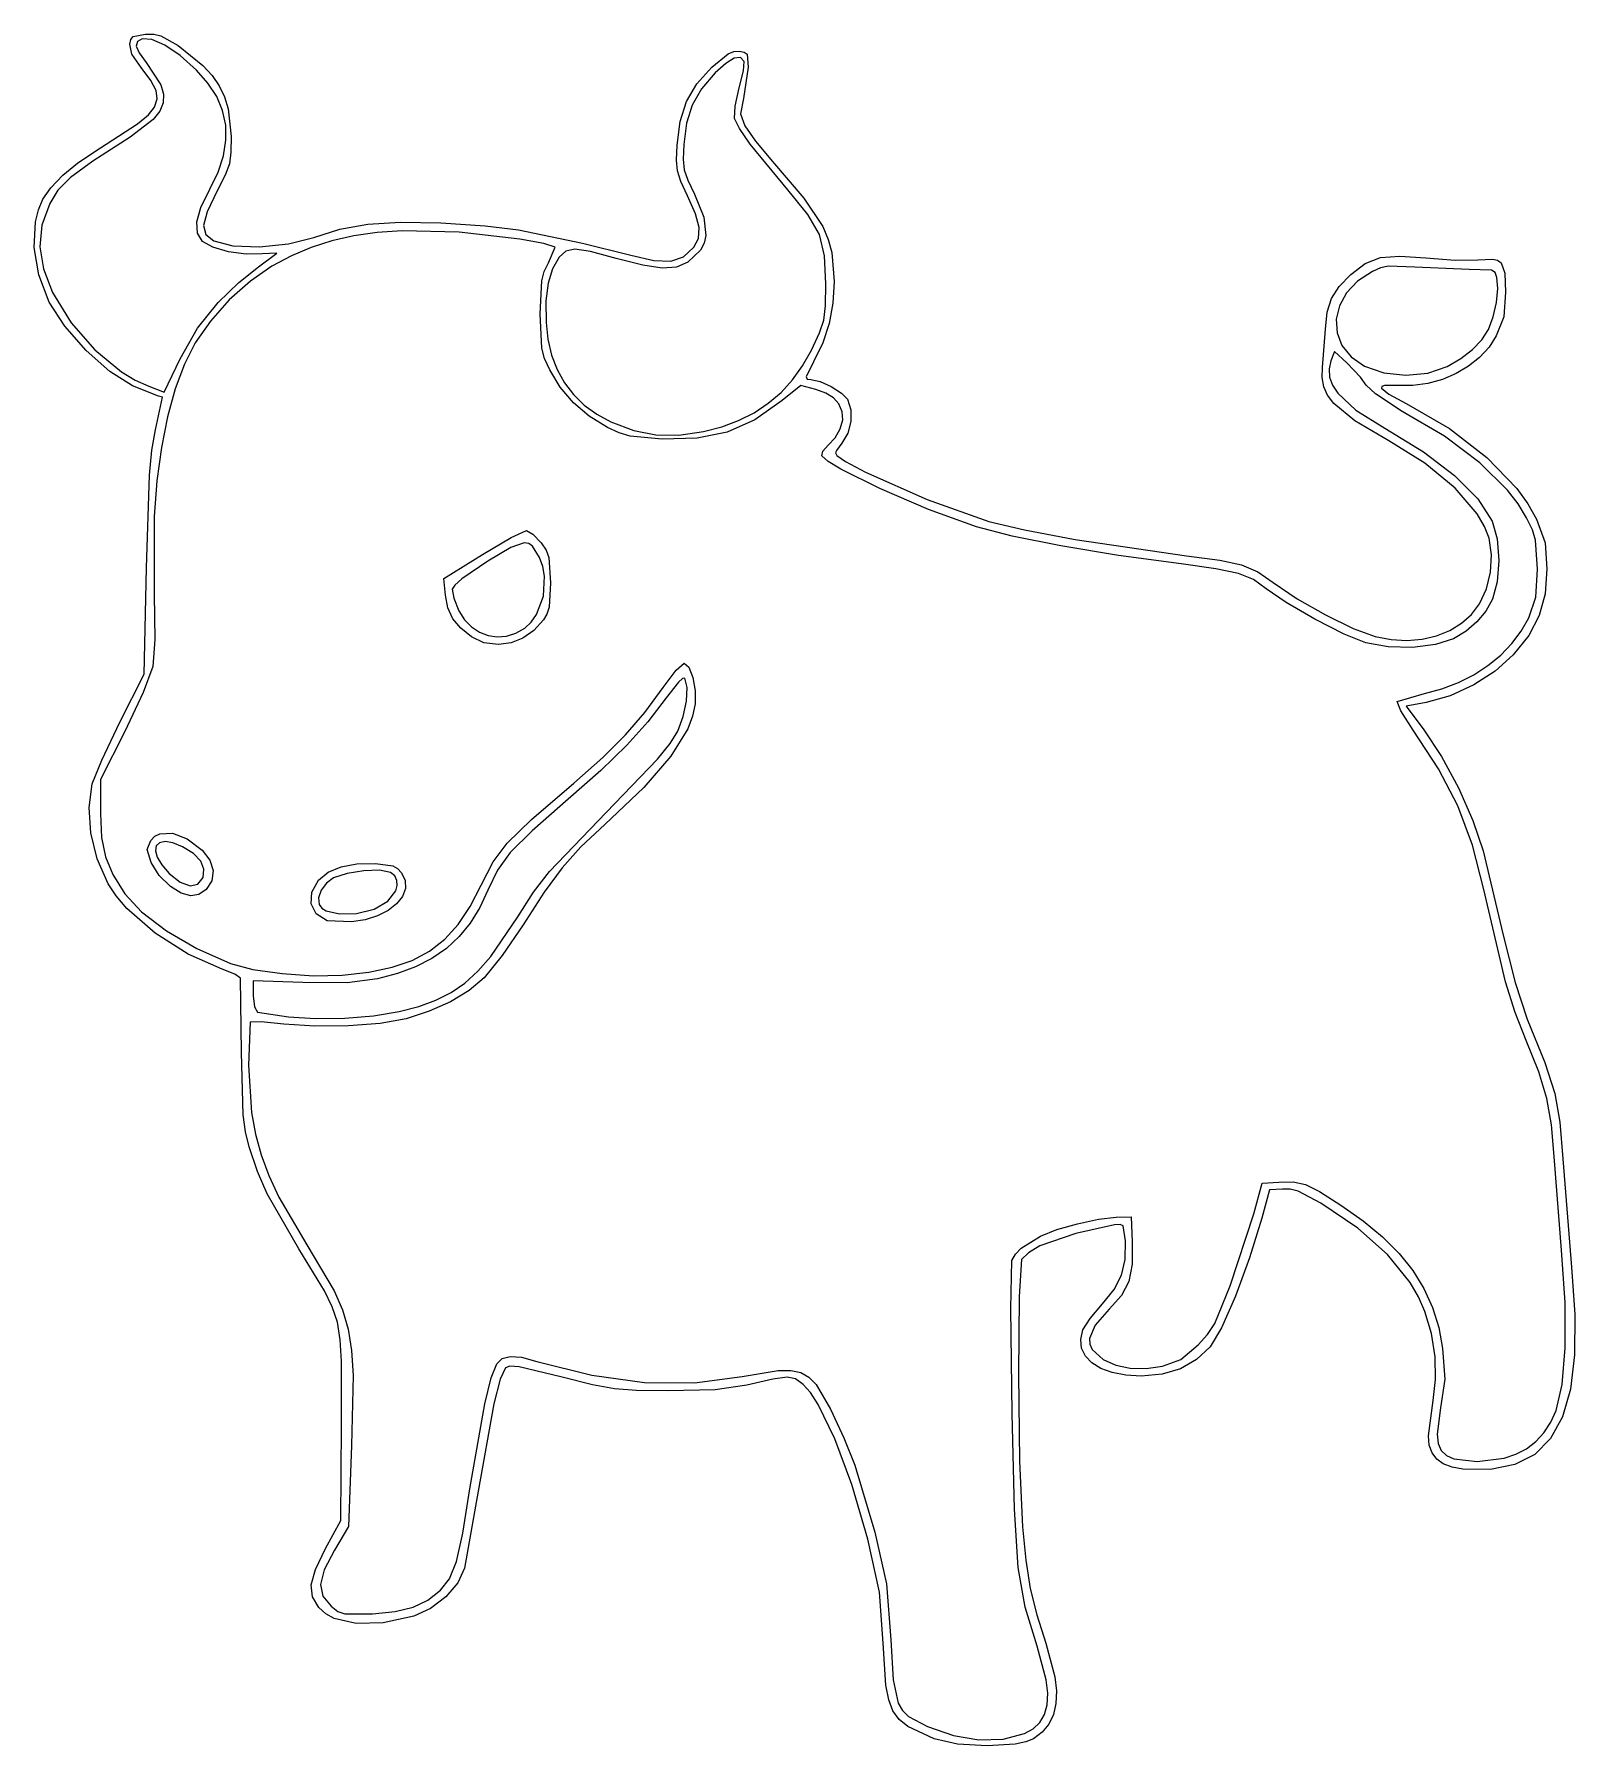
# Model space of a CAD drawing. Extents: x 8 to 137, y 0 to 144.
import ezdxf

# ---------------------------------------------------------------- set-up
doc = ezdxf.new("R2010")
doc.units = 0

msp = doc.modelspace()

# ---------------------------------------------------------------- linework, layer by layer
at = {"layer": 'Image'}
for p, q in [((15.662807, 143.733524), (15.857709, 143.966909)), ((15.857709, 143.966909), (16.90439, 144.163874)), ((16.90439, 144.163874), (17.596765, 144.170422)), ((17.596765, 144.170422), (18.194031, 144.046085)), ((18.194031, 144.046085), (19.65132, 143.215548)), ((15.5783, 143.343), (15.662807, 143.733524)), ((15.760438, 142.49), (15.5783, 143.343)), ((16.5269, 141.373), (15.760438, 142.49)), ((16.219784, 143.550125), (16.13155, 143.17075)), ((16.13155, 143.17075), (16.378641, 142.599)), ((16.635, 143.787), (16.219784, 143.550125)), ((16.378641, 142.599), (16.9694, 141.785)), ((17.432233, 143.740875), (16.635, 143.787)), ((18.522163, 143.2485), (17.432233, 143.740875)), ((19.804111, 142.368375), (18.522163, 143.2485)), ((19.65132, 143.215548), (21.734344, 141.549353)), ((64.519307, 141.398825), (65.890358, 142.52658)), ((65.890358, 142.52658), (66.371832, 142.730043)), ((66.371832, 142.730043), (66.818737, 142.752985)), ((66.818737, 142.752985), (67.242214, 142.671619)), ((67.242214, 142.671619), (67.472253, 142.484784)), ((67.472253, 142.484784), (67.575038, 141.393945)), ((17.365478, 140.280625), (16.5269, 141.373)), ((16.9694, 141.785), (18.186323, 139.915188)), ((21.1774, 141.159), (19.804111, 142.368375)), ((22.15153, 140.068945), (21.1774, 141.159)), ((21.734344, 141.549353), (22.500193, 140.712014)), ((63.263752, 140.005076), (64.519307, 141.398825)), ((65.685257, 141.721318), (64.803083, 140.929073)), ((66.402657, 142.15173), (65.685257, 141.721318)), ((66.9301, 142.210416), (66.402657, 142.15173)), ((66.813434, 139.65056), (67.171653, 141.084864)), ((67.242403, 141.88748), (66.9301, 142.210416)), ((67.575038, 141.393945), (67.161854, 138.776385)), ((67.171653, 141.084864), (67.242403, 141.88748)), ((17.804775, 139.4395), (17.365478, 140.280625)), ((18.186323, 139.915188), (18.420722, 139.124867)), ((22.88753, 138.936375), (22.15153, 140.068945)), ((22.500193, 140.712014), (23.099926, 139.84153)), ((23.099926, 139.84153), (23.546787, 138.915163)), ((62.38746, 138.516966), (63.263752, 140.005076)), ((64.803083, 140.929073), (63.64633, 139.581231)), ((66.465832, 138.115621), (66.813434, 139.65056)), ((17.6485, 138.025), (17.885534, 138.728125)), ((17.885534, 138.728125), (17.804775, 139.4395)), ((18.397862, 138.3945), (18.111833, 137.696758)), ((18.420722, 139.124867), (18.397862, 138.3945)), ((23.385636, 137.75918), (22.88753, 138.936375)), ((23.546787, 138.915163), (23.85402, 137.910175)), ((61.843402, 136.829344), (62.38746, 138.516966)), ((62.853609, 138.209208), (62.37172, 136.692427)), ((63.64633, 139.581231), (62.853609, 138.209208)), ((67.161854, 138.776385), (66.911485, 137.48785)), ((17.55672, 137.004312), (15.6156, 135.526)), ((16.239825, 136.62475), (17.166266, 137.398844)), ((17.166266, 137.398844), (17.6485, 138.025)), ((18.111833, 137.696758), (17.55672, 137.004312)), ((23.646088, 136.53525), (23.385636, 137.75918)), ((23.85402, 137.910175), (24.10258, 135.573378)), ((61.584547, 134.837055), (61.843402, 136.829344)), ((66.42375, 137.07615), (66.465832, 138.115621)), ((66.828449, 136.23562), (66.42375, 137.07615)), ((66.911485, 137.48785), (67.290598, 136.454375)), ((15.6156, 135.526), (12.47075, 133.486031)), ((12.5561, 134.266), (16.239825, 136.62475)), ((23.669122, 135.262477), (23.646088, 136.53525)), ((24.10258, 135.573378), (24.090377, 134.245399)), ((62.37172, 136.692427), (62.147463, 134.910313)), ((67.725456, 134.934148), (66.828449, 136.23562)), ((67.290598, 136.454375), (68.190013, 135.179049)), ((11.176995, 133.336766), (12.5561, 134.266)), ((23.00389, 132.561961), (23.454977, 133.93875)), ((23.454977, 133.93875), (23.669122, 135.262477)), ((24.090377, 134.245399), (23.952861, 133.280718)), ((61.5347, 133.576134), (61.584547, 134.837055)), ((62.147463, 134.910313), (62.102635, 133.671564)), ((70.89827, 131.07988), (67.725456, 134.934148)), ((68.190013, 135.179049), (69.615518, 133.481215)), ((9.942714, 132.307125), (11.176995, 133.336766)), ((12.47075, 133.486031), (10.587501, 132.11375)), ((22.3161, 131.13), (23.00389, 132.561961)), ((23.952861, 133.280718), (23.597203, 132.316202)), ((61.619781, 132.67061), (61.5347, 133.576134)), ((61.91016, 131.784713), (61.619781, 132.67061)), ((62.102635, 133.671564), (62.19061, 132.779132)), ((62.19061, 132.779132), (62.481077, 131.908328)), ((69.615518, 133.481215), (72.255912, 130.382528)), ((8.27723, 130.289), (8.945408, 131.262672)), ((9.52891, 131.047094), (8.85803, 129.924)), ((8.945408, 131.262672), (9.942714, 132.307125)), ((10.587501, 132.11375), (9.52891, 131.047094)), ((21.568677, 129.592203), (22.3161, 131.13)), ((22.93057, 130.988718), (22.090886, 129.241204)), ((23.597203, 132.316202), (22.93057, 130.988718)), ((62.47621, 130.582675), (61.91016, 131.784713)), ((62.481077, 131.908328), (63.043721, 130.734463)), ((72.588974, 129.012715), (70.89827, 131.07988)), ((7.904657, 129.394721), (8.27723, 130.289)), ((8.85803, 129.924), (8.199335, 128.111274)), ((21.223188, 128.387125), (21.568677, 129.592203)), ((63.137258, 129.073595), (62.47621, 130.582675)), ((63.043721, 130.734463), (63.832847, 128.791185)), ((72.255912, 130.382528), (73.830665, 127.992277)), ((7.550903, 126.231625), (7.660252, 128.406891)), ((7.660252, 128.406891), (7.904657, 129.394721)), ((8.199335, 128.111274), (8.018129, 126.299688)), ((21.27158, 127.456734), (21.223188, 128.387125)), ((22.090886, 129.241204), (21.772726, 128.09059)), ((21.772726, 128.09059), (21.962933, 127.341538)), ((33.243315, 127.7777), (35.603225, 128.196908)), ((35.603225, 128.196908), (38.353297, 128.366613)), ((38.353297, 128.366613), (41.722648, 128.313223)), ((41.722648, 128.313223), (45.466518, 128.063561)), ((63.437846, 127.907756), (63.137258, 129.073595)), ((63.832847, 128.791185), (64.009493, 127.245093)), ((73.551256, 127.333332), (72.588974, 129.012715)), ((21.7058, 126.743), (21.27158, 127.456734)), ((22.559195, 126.258047), (21.7058, 126.743)), ((21.962933, 127.341538), (22.648348, 126.798708)), ((22.648348, 126.798708), (24.235909, 126.380421)), ((28.924909, 126.538958), (31.044448, 127.082583)), ((32.579197, 126.809323), (30.836108, 126.248516)), ((31.044448, 127.082583), (33.243315, 127.7777)), ((34.419176, 127.225059), (32.579197, 126.809323)), ((36.381848, 127.500414), (34.419176, 127.225059)), ((38.493019, 127.640078), (36.381848, 127.500414)), ((43.264077, 127.53109), (38.493019, 127.640078)), ((48.374391, 126.940326), (43.264077, 127.53109)), ((45.466518, 128.063561), (48.259988, 127.721416)), ((48.259988, 127.721416), (53.647292, 126.599325)), ((50.388363, 126.572712), (48.374391, 126.940326)), ((62.999808, 126.257545), (63.388516, 126.998095)), ((63.388516, 126.998095), (63.437846, 127.907756)), ((64.009493, 127.245093), (63.865619, 126.594828)), ((73.983296, 125.549501), (73.551256, 127.333332)), ((73.830665, 127.992277), (74.296984, 126.909293)), ((74.296984, 126.909293), (74.591164, 125.819191)), ((7.939092, 123.925297), (7.550903, 126.231625)), ((8.018129, 126.299688), (8.316292, 124.430063)), ((23.882513, 125.879125), (22.559195, 126.258047)), ((25.371823, 125.669891), (23.882513, 125.879125)), ((24.235909, 126.380421), (26.491745, 126.299371)), ((26.7232, 125.694), (25.371823, 125.669891)), ((26.3928, 124.617), (27.94, 125.772)), ((26.491745, 126.299371), (28.924909, 126.538958)), ((27.94, 125.772), (26.7232, 125.694)), ((29.164103, 125.537948), (27.537377, 124.67293)), ((30.836108, 126.248516), (29.164103, 125.537948)), ((51.344037, 126.26614), (50.388363, 126.572712)), ((50.779593, 124.95073), (51.344037, 126.26614)), ((51.668054, 125.411206), (51.104272, 124.452979)), ((52.227908, 125.938536), (51.668054, 125.411206)), ((53.005609, 126.101716), (52.227908, 125.938536)), ((54.317145, 125.894011), (53.005609, 126.101716)), ((53.647292, 126.599325), (57.708318, 125.590516)), ((56.478504, 125.308687), (54.317145, 125.894011)), ((58.698577, 124.739264), (56.478504, 125.308687)), ((57.708318, 125.590516), (59.638359, 125.139822)), ((61.056468, 125.087255), (62.123375, 125.453076)), ((62.123375, 125.453076), (62.999808, 126.257545)), ((63.565606, 126.012464), (62.493134, 125.009573)), ((63.865619, 126.594828), (63.565606, 126.012464)), ((74.08327, 123.16899), (73.983296, 125.549501)), ((74.591164, 125.819191), (74.7888, 123.372)), ((119.429182, 124.885796), (120.715892, 125.38384)), ((120.715892, 125.38384), (122.33473, 125.521929)), ((122.33473, 125.521929), (124.54515, 125.35687)), ((124.54515, 125.35687), (127.011516, 125.176055)), ((128.89982, 125.205383), (130.148363, 125.266624)), ((130.148363, 125.266624), (130.558894, 125.167107)), ((8.81473, 121.65), (7.939092, 123.925297)), ((8.316292, 124.430063), (9.095704, 122.44322)), ((24.760362, 123.292375), (26.3928, 124.617)), ((27.537377, 124.67293), (25.719603, 123.413924)), ((50.207716, 123.438874), (50.414591, 124.217953)), ((50.414591, 124.217953), (50.779593, 124.95073)), ((51.104272, 124.452979), (50.740077, 123.247106)), ((60.336087, 124.504824), (58.698577, 124.739264)), ((59.638359, 125.139822), (61.056468, 125.087255)), ((61.548463, 124.597536), (60.336087, 124.504824)), ((62.493134, 125.009573), (61.548463, 124.597536)), ((117.247085, 122.969662), (118.21514, 123.97099)), ((118.21514, 123.97099), (119.429182, 124.885796)), ((120.040787, 124.227294), (118.789094, 123.407119)), ((120.731066, 124.535811), (120.040787, 124.227294)), ((121.399003, 124.681277), (120.731066, 124.535811)), ((123.603617, 124.574157), (121.399003, 124.681277)), ((128.169977, 124.39034), (123.603617, 124.574157)), ((127.011516, 125.176055), (128.89982, 125.205383)), ((130.063221, 124.34302), (128.169977, 124.39034)), ((130.36609, 124.132331), (130.063221, 124.34302)), ((130.511147, 123.71916), (130.36609, 124.132331)), ((130.558894, 125.167107), (130.852231, 124.951306)), ((130.852231, 124.951306), (131.163229, 124.082275)), ((131.163229, 124.082275), (131.23316, 122.482373)), ((9.095704, 122.44322), (10.657245, 119.908423)), ((23.0083, 121.604), (24.760362, 123.292375)), ((25.719603, 123.413924), (23.948432, 121.829324)), ((50.0944, 120.65), (50.207716, 123.438874)), ((50.740077, 123.247106), (50.568129, 121.75666)), ((74.063671, 121.328689), (74.08327, 123.16899)), ((74.7888, 123.372), (74.686547, 121.554583)), ((116.612011, 121.962417), (117.247085, 122.969662)), ((117.861256, 122.424785), (117.262059, 121.336482)), ((118.789094, 123.407119), (117.861256, 122.424785)), ((130.480609, 121.614285), (130.593136, 122.783118)), ((130.593136, 122.783118), (130.511147, 123.71916)), ((131.23316, 122.482373), (131.089739, 120.421549)), ((10.126257, 119.616118), (8.81473, 121.65)), ((21.280398, 119.468137), (23.0083, 121.604)), ((23.948432, 121.829324), (22.359556, 120.054784)), ((23.0083, 121.604), (23.0083, 121.604)), ((50.568129, 121.75666), (50.581084, 119.944716)), ((73.930788, 120.131866), (74.063671, 121.328689)), ((74.686547, 121.554583), (74.372873, 119.852005)), ((116.24615, 120.811776), (116.612011, 121.962417)), ((117.262059, 121.336482), (116.996289, 120.198403)), ((130.204862, 120.40439), (130.480609, 121.614285)), ((11.914159, 117.57694), (10.126257, 119.616118)), ((10.657245, 119.908423), (12.645248, 117.634876)), ((19.822784, 116.868098), (21.280398, 119.468137)), ((22.359556, 120.054784), (21.088667, 118.22596)), ((50.219103, 117.784803), (50.0944, 120.65)), ((50.581084, 119.944716), (50.735912, 118.521222)), ((73.573493, 119.065433), (73.930788, 120.131866)), ((74.372873, 119.852005), (73.837402, 118.223572)), ((116.08573, 119.38026), (116.24615, 120.811776)), ((116.996289, 120.198403), (117.068733, 119.066739)), ((129.79719, 119.34516), (130.204862, 120.40439)), ((131.089739, 120.421549), (130.456714, 118.805093)), ((21.088667, 118.22596), (20.177719, 116.425584)), ((50.735912, 118.521222), (51.045908, 117.197707)), ((72.88066, 117.6163), (73.573493, 119.065433)), ((73.837402, 118.223572), (73.06976, 116.62859)), ((115.841667, 116.13471), (116.08573, 119.38026)), ((117.068733, 119.066739), (117.484176, 117.997684)), ((128.460079, 117.656645), (129.236907, 118.477323)), ((129.236907, 118.477323), (129.79719, 119.34516)), ((130.456714, 118.805093), (129.842114, 117.853646)), ((13.901125, 115.812174), (11.914159, 117.57694)), ((12.645248, 117.634876), (14.880554, 115.796991)), ((18.474624, 114.079268), (19.822784, 116.868098)), ((50.455451, 116.898304), (50.219103, 117.784803)), ((50.879326, 115.947424), (50.455451, 116.898304)), ((51.045908, 117.197707), (51.50841, 115.978266)), ((72.138556, 116.295344), (72.88066, 117.6163)), ((73.06976, 116.62859), (72.443957, 115.357985)), ((116.559476, 116.703908), (116.397745, 116.023246)), ((116.860446, 117.495517), (116.559476, 116.703908)), ((117.904586, 116.532894), (116.860446, 117.495517)), ((117.484176, 117.997684), (118.247405, 117.047428)), ((118.247405, 117.047428), (119.363206, 116.272164)), ((126.327, 116.22), (127.484259, 116.898935)), ((127.484259, 116.898935), (128.460079, 117.656645)), ((129.05581, 116.999373), (128.123538, 116.255216)), ((129.842114, 117.853646), (129.05581, 116.999373)), ((15.809844, 114.601524), (13.901125, 115.812174)), ((14.880554, 115.796991), (16.034958, 115.095926)), ((20.177719, 116.425584), (19.397091, 114.347343)), ((51.756503, 114.486525), (50.879326, 115.947424)), ((51.50841, 115.978266), (52.120756, 114.866994)), ((71.287397, 115.108753), (72.138556, 116.295344)), ((72.443957, 115.357985), (72.517515, 115.179767)), ((72.517515, 115.179767), (72.822074, 115.14692)), ((72.822074, 115.14692), (73.607997, 114.974829)), ((115.816391, 115.295992), (115.841667, 116.13471)), ((115.950075, 114.530099), (115.816391, 115.295992)), ((116.397745, 116.023246), (116.435168, 115.345152)), ((116.435168, 115.345152), (116.675875, 114.664442)), ((119.050196, 115.348174), (117.904586, 116.532894)), ((119.514921, 114.664276), (119.050196, 115.348174)), ((119.363206, 116.272164), (121.008363, 115.696607)), ((121.008363, 115.696607), (122.857142, 115.495013)), ((122.857142, 115.495013), (124.699901, 115.668951)), ((124.699901, 115.668951), (126.326996, 116.21999)), ((125.924034, 115.149026), (124.708273, 114.81288)), ((127.071034, 115.634119), (125.924034, 115.149026)), ((126.326996, 116.21999), (126.327, 116.22)), ((128.123538, 116.255216), (127.071034, 115.634119)), ((17.991644, 113.736039), (15.809844, 114.601524)), ((16.034958, 115.095926), (17.184004, 114.56918)), ((17.184004, 114.56918), (18.474624, 114.079268)), ((18.340714, 113.66526), (17.991644, 113.736039)), ((19.397091, 114.347343), (18.7498, 112.009639)), ((52.870091, 113.181108), (51.756503, 114.486525)), ((52.120756, 114.866994), (52.880286, 113.867984)), ((52.880286, 113.867984), (53.784336, 112.985331)), ((69.252654, 113.134684), (70.325869, 114.055532)), ((70.325869, 114.055532), (71.287397, 115.108753)), ((72.005266, 114.645028), (70.432006, 113.363458)), ((73.241796, 114.298823), (72.005266, 114.645028)), ((74.099583, 113.990523), (73.241796, 114.298823)), ((73.607997, 114.974829), (74.549745, 114.548369)), ((74.733782, 113.595816), (74.099583, 113.990523)), ((74.549745, 114.548369), (75.3992, 114.002259)), ((75.3992, 114.002259), (75.908244, 113.47122)), ((116.266605, 113.810775), (115.950075, 114.530099)), ((116.789864, 113.111763), (116.266605, 113.810775)), ((116.675875, 114.664442), (117.123996, 113.975936)), ((117.123996, 113.975936), (118.659002, 112.554802)), ((120.287428, 113.925992), (119.514921, 114.664276)), ((122.547126, 112.458684), (120.287428, 113.925992)), ((120.832507, 114.560031), (120.809544, 114.413816)), ((120.809544, 114.413816), (121.411553, 113.916349)), ((121.068798, 114.643524), (120.832507, 114.560031)), ((122.173414, 114.639203), (121.068798, 114.643524)), ((121.411553, 113.916349), (122.890724, 113.117393)), ((123.449488, 114.638625), (122.173414, 114.639203)), ((124.708273, 114.81288), (123.449488, 114.638625)), ((17.746703, 110.9136), (18.340714, 113.66526)), ((54.200241, 112.050957), (52.870091, 113.181108)), ((53.784336, 112.985331), (54.830246, 112.22313)), ((66.765898, 111.686123), (68.066436, 112.345214)), ((68.066436, 112.345214), (69.252654, 113.134684)), ((70.432006, 113.363458), (68.132912, 111.755859)), ((75.178581, 113.086049), (74.733782, 113.595816)), ((75.468166, 112.432563), (75.178581, 113.086049)), ((75.515098, 111.746893), (75.468166, 112.432563)), ((75.908244, 113.47122), (76.184818, 112.590222)), ((76.184818, 112.590222), (76.189536, 111.595208)), ((118.552113, 111.669647), (116.789864, 113.111763)), ((118.659002, 112.554802), (121.073226, 111.040288)), ((126.102008, 110.370874), (122.547126, 112.458684)), ((122.890724, 113.117393), (126.513302, 111.005173)), ((17.436909, 109.20458), (17.746703, 110.9136)), ((18.7498, 112.009639), (18.238864, 109.430875)), ((55.727106, 111.115854), (54.200241, 112.050957)), ((54.830246, 112.22313), (56.015354, 111.585476)), ((56.721359, 110.649493), (55.727106, 111.115854)), ((56.015354, 111.585476), (57.950733, 110.848509)), ((57.950733, 110.848509), (59.81166, 110.473443)), ((63.8166, 110.7551), (65.349725, 111.156418)), ((65.349725, 111.156418), (66.765898, 111.686123)), ((68.132912, 111.755859), (65.808376, 110.719938)), ((74.891501, 110.242626), (75.309353, 110.98429)), ((75.309353, 110.98429), (75.515098, 111.746893)), ((76.189536, 111.595208), (75.938549, 110.615669)), ((121.427897, 109.9937), (118.552113, 111.669647)), ((121.073226, 111.040288), (124.321936, 109.067555)), ((126.513302, 111.005173), (129.668386, 108.570623)), ((18.238864, 109.430875), (17.867302, 106.629453)), ((57.634008, 110.368482), (56.721359, 110.649493)), ((60.330106, 110.121518), (57.634008, 110.368482)), ((59.81166, 110.473443), (61.724744, 110.4468)), ((63.27018, 110.195292), (60.330106, 110.121518)), ((61.724744, 110.4468), (63.816594, 110.755103)), ((65.808376, 110.719938), (63.27018, 110.195292)), ((63.816594, 110.755103), (63.8166, 110.7551)), ((73.837855, 109.1083), (74.302116, 109.619773)), ((74.302116, 109.619773), (74.891501, 110.242626)), ((75.448008, 109.7811), (74.978581, 109.180561)), ((75.938549, 110.615669), (75.448008, 109.7811)), ((124.458485, 108.108111), (121.427897, 109.9937)), ((129.076308, 108.141619), (126.102008, 110.370874)), ((17.230939, 107.089921), (17.436909, 109.20458)), ((73.767906, 108.709426), (73.837855, 109.1083)), ((74.292447, 108.243511), (73.767906, 108.709426)), ((75.349132, 107.597902), (74.292447, 108.243511)), ((74.978581, 109.180561), (74.918471, 108.960137)), ((74.918471, 108.960137), (75.009957, 108.749731)), ((75.009957, 108.749731), (75.753302, 108.229338)), ((75.753302, 108.229338), (77.419778, 107.36011)), ((124.321936, 109.067555), (126.947325, 107.075405)), ((126.988382, 105.999011), (124.458485, 108.108111)), ((131.395717, 105.834597), (129.076308, 108.141619)), ((129.668386, 108.570623), (132.170315, 105.978708)), ((16.9743, 99.2944), (17.230939, 107.089921)), ((17.867302, 106.629453), (17.638132, 103.623775)), ((78.622642, 105.967708), (75.349132, 107.597902)), ((77.419778, 107.36011), (82.599851, 105.048056)), ((126.947325, 107.075405), (128.895912, 105.110114)), ((82.715859, 104.219061), (78.622642, 105.967708)), ((128.843078, 103.836416), (126.988382, 105.999011)), ((128.895912, 105.110114), (130.114216, 103.217958)), ((132.286616, 104.671822), (131.395717, 105.834597)), ((132.170315, 105.978708), (133.118326, 104.67529)), ((17.638132, 103.623775), (17.619037, 97.07326)), ((82.599851, 105.048056), (87.794578, 103.19447)), ((86.756206, 102.752176), (82.715859, 104.219061)), ((129.462693, 102.788187), (128.843078, 103.836416)), ((132.985926, 103.513484), (132.286616, 104.671822)), ((133.118326, 104.67529), (133.833424, 103.394393)), ((47.656421, 101.85172), (48.9204, 102.447)), ((48.9204, 102.447), (49.463145, 102.142569)), ((89.755191, 101.963495), (86.756206, 102.752176)), ((87.794578, 103.19447), (90.800641, 102.486319)), ((90.800641, 102.486319), (95.058159, 101.685177)), ((129.848067, 101.79034), (129.462693, 102.788187)), ((130.114216, 103.217958), (130.528162, 101.733919)), ((133.484958, 102.483741), (132.985926, 103.513484)), ((133.762986, 101.620003), (133.484958, 102.483741)), ((133.833424, 103.394393), (134.574313, 101.413393)), ((45.234867, 100.42076), (47.656421, 101.85172)), ((47.604077, 101.002384), (45.6889, 99.869147)), ((48.737103, 101.414238), (47.604077, 101.002384)), ((49.117086, 101.357009), (48.737103, 101.414238)), ((49.429661, 101.128268), (49.117086, 101.357009)), ((50.02343, 100.168034), (49.429661, 101.128268)), ((49.463145, 102.142569), (50.15058, 101.41064)), ((50.15058, 101.41064), (50.577112, 100.785105)), ((50.577112, 100.785105), (50.815168, 100.168327)), ((93.843349, 101.139078), (89.755191, 101.963495)), ((98.687161, 100.339562), (93.843349, 101.139078)), ((95.058159, 101.685177), (104.422078, 100.30826)), ((130.054886, 100.407998), (129.848067, 101.79034)), ((130.528162, 101.733919), (130.67102, 99.923718)), ((133.911352, 99.201394), (133.762986, 101.620003)), ((134.574313, 101.413393), (134.716787, 99.208173)), ((41.989007, 98.39458), (45.234867, 100.42076)), ((45.6889, 99.869147), (43.489809, 98.375002)), ((50.310801, 99.419543), (50.02343, 100.168034)), ((50.457697, 98.606381), (50.310801, 99.419543)), ((50.815168, 100.168327), (50.941053, 98.04467)), ((103.953106, 99.625586), (98.687161, 100.339562)), ((106.886913, 99.230116), (103.953106, 99.625586)), ((104.422078, 100.30826), (107.206692, 99.943815)), ((107.206692, 99.943815), (109.047193, 99.540817)), ((109.047193, 99.540817), (110.396129, 98.959621)), ((129.980344, 98.950145), (130.054886, 100.407998)), ((130.67102, 99.923718), (130.541551, 98.121497)), ((16.7922, 90.3564), (16.9743, 99.2944)), ((42.12175, 97.01308), (41.989007, 98.39458)), ((43.489809, 98.375002), (42.902676, 97.852675)), ((50.357925, 96.918969), (50.457697, 98.606381)), ((50.941053, 98.04467), (50.828484, 96.007322)), ((108.771053, 98.834686), (106.886913, 99.230116)), ((110.03224, 98.31517), (108.771053, 98.834686)), ((111.097186, 97.547436), (110.03224, 98.31517)), ((110.396129, 98.959621), (111.706048, 98.06058)), ((111.706048, 98.06058), (113.704166, 96.709167)), ((129.641041, 97.532139), (129.980344, 98.950145)), ((130.541551, 98.121497), (130.138516, 96.661398)), ((133.780281, 96.842306), (133.911352, 99.201394)), ((134.716787, 99.208173), (134.55276, 97.10365)), ((17.619037, 97.07326), (17.680679, 93.265833)), ((42.32962, 95.945843), (42.12175, 97.01308)), ((42.902676, 97.852675), (42.678, 97.496607)), ((42.678, 97.496607), (42.811361, 96.739133)), ((42.811361, 96.739133), (43.242444, 95.694507)), ((49.779825, 95.371641), (50.357925, 96.918969)), ((112.783989, 96.386486), (111.097186, 97.547436)), ((113.704166, 96.709167), (116.097768, 95.343167)), ((129.053578, 96.26934), (129.641041, 97.532139)), ((130.138516, 96.661398), (129.567609, 95.664527)), ((133.185838, 95.108514), (133.780281, 96.842306)), ((134.55276, 97.10365), (134.059466, 95.284987)), ((42.747142, 95.027843), (42.32962, 95.945843)), ((43.398032, 94.220791), (42.747142, 95.027843)), ((43.242444, 95.694507), (43.728716, 94.934705)), ((49.328813, 94.733586), (49.779825, 95.371641)), ((50.648365, 95.413818), (50.350659, 94.91826)), ((50.828484, 96.007322), (50.648365, 95.413818)), ((115.201527, 94.991613), (112.783989, 96.386486)), ((117.6664, 93.734079), (115.201527, 94.991613)), ((116.097768, 95.343167), (118.435075, 94.202007)), ((127.527858, 94.636771), (128.374441, 95.382846)), ((128.374441, 95.382846), (129.053578, 96.26934)), ((129.567609, 95.664527), (128.821017, 94.768035)), ((132.558152, 93.98648), (133.185838, 95.108514)), ((134.059466, 95.284987), (133.186893, 93.624797)), ((44.306, 93.4864), (43.398032, 94.220791)), ((43.728716, 94.934705), (44.314203, 94.329007)), ((44.314203, 94.329007), (44.978697, 93.882755)), ((44.978697, 93.882755), (45.701995, 93.601296)), ((45.701995, 93.601296), (46.46389, 93.489971)), ((46.46389, 93.489971), (47.244177, 93.554126)), ((47.244177, 93.554126), (48.02265, 93.799103)), ((48.02265, 93.799103), (48.779104, 94.230247)), ((49.544219, 94.025377), (48.635457, 93.37822)), ((48.779104, 94.230247), (48.77911, 94.230244)), ((48.77911, 94.230244), (49.328813, 94.733586)), ((50.350659, 94.91826), (49.544219, 94.025377)), ((119.495206, 92.985146), (117.6664, 93.734079)), ((118.435075, 94.202007), (120.264308, 93.52511)), ((124.221343, 93.315344), (125.427517, 93.595592)), ((125.427517, 93.595592), (126.537619, 94.038544)), ((126.537619, 94.038544), (127.527858, 94.636771)), ((127.914163, 93.987562), (126.862466, 93.338748)), ((128.821017, 94.768035), (127.914163, 93.987562)), ((131.767694, 92.935856), (132.558152, 93.98648)), ((133.186893, 93.624797), (131.885027, 91.995693)), ((17.680679, 93.265833), (17.511508, 91.00549)), ((44.30595, 93.486399), (44.306, 93.4864)), ((45.334596, 93.005285), (44.30595, 93.486399)), ((46.5666, 92.8514), (45.334596, 93.005285)), ((47.638282, 92.984368), (46.5666, 92.8514)), ((48.635457, 93.37822), (47.638282, 92.984368)), ((121.358144, 92.653687), (119.495206, 92.985146)), ((120.264308, 93.52511), (121.615947, 93.272675)), ((123.412153, 92.61198), (121.358144, 92.653687)), ((121.615947, 93.272675), (122.942889, 93.205229)), ((122.942889, 93.205229), (124.221343, 93.315344)), ((125.349503, 92.845257), (123.412153, 92.61198)), ((126.862466, 93.338748), (125.349503, 92.845257)), ((130.828949, 91.96719), (131.767694, 92.935856)), ((17.511508, 91.00549), (16.700566, 88.825744)), ((60.417483, 89.242165), (61.517438, 90.69493)), ((61.517438, 90.69493), (62.172103, 91.299175)), ((62.172103, 91.299175), (62.566851, 90.946408)), ((62.566851, 90.946408), (62.90378, 90.07135)), ((128.564522, 90.317924), (129.756397, 91.09103)), ((129.756397, 91.09103), (130.828949, 91.96719)), ((131.885027, 91.995693), (130.357893, 90.618672)), ((14.75786, 86.31224), (16.7922, 90.3564)), ((58.867675, 87.124862), (60.417483, 89.242165)), ((61.700615, 89.682008), (60.670681, 88.38048)), ((62.050439, 89.99863), (61.700615, 89.682008)), ((62.230081, 90.02897), (62.050439, 89.99863)), ((62.432828, 89.242349), (62.230081, 90.02897)), ((62.385071, 88.104055), (62.432828, 89.242349)), ((62.90378, 90.07135), (63.108375, 88.948867)), ((125.88073, 89.123063), (127.267805, 89.658419)), ((128.556255, 89.450738), (126.59112, 88.552774)), ((127.267805, 89.658419), (128.564522, 90.317924)), ((130.357893, 90.618672), (128.556255, 89.450738)), ((16.700566, 88.825744), (15.168668, 85.55097)), ((60.670681, 88.38048), (59.135439, 86.360303)), ((62.112878, 86.812108), (62.385071, 88.104055)), ((63.106122, 87.853825), (62.885144, 86.82643)), ((63.108375, 88.948867), (63.106122, 87.853825)), ((122.115158, 88.058276), (124.417778, 88.722404)), ((122.418562, 87.264823), (122.115158, 88.058276)), ((124.573497, 87.985663), (122.875967, 87.663063)), ((124.417778, 88.722404), (125.88073, 89.123063)), ((126.59112, 88.552774), (124.573497, 87.985663)), ((57.262276, 85.253132), (58.867675, 87.124862)), ((59.135439, 86.360303), (57.364287, 84.379104)), ((61.64232, 85.56453), (62.112878, 86.812108)), ((62.885144, 86.82643), (62.481748, 85.76446)), ((123.468298, 85.647576), (122.418562, 87.264823)), ((122.875967, 87.663063), (124.364607, 85.684233)), ((15.168668, 85.55097), (13.1233, 81.4967)), ((13.235198, 83.124448), (14.75786, 86.31224)), ((55.359253, 83.367786), (57.262276, 85.253132)), ((61.021088, 84.54332), (61.64232, 85.56453)), ((62.481748, 85.76446), (61.077597, 83.469844)), ((125.600432, 82.408964), (123.468298, 85.647576)), ((124.364607, 85.684233), (125.851485, 83.435533)), ((57.364287, 84.379104), (55.189772, 82.262993)), ((59.9371, 83.208974), (61.021088, 84.54332)), ((12.4311, 81.1392), (13.235198, 83.124448)), ((55.189772, 82.262993), (52.444441, 79.83808)), ((52.916573, 81.209635), (55.359253, 83.367786)), ((55.62158, 78.74027), (59.9371, 83.208974)), ((61.077597, 83.469844), (58.793453, 80.836068)), ((127.216505, 79.284046), (125.600432, 82.408964)), ((125.851485, 83.435533), (127.274432, 80.794619)), ((12.167569, 79.163806), (12.4311, 81.1392)), ((13.1233, 81.4967), (13.125163, 78.63684)), ((49.344721, 78.126797), (52.916573, 81.209635)), ((58.793453, 80.836068), (55.529102, 77.729225)), ((127.274432, 80.794619), (128.491436, 78.051138)), ((12.315075, 77.01145), (12.167569, 79.163806)), ((52.444441, 79.83808), (49.400804, 77.183079)), ((128.441132, 75.991294), (127.216505, 79.284046)), ((13.125163, 78.63684), (13.213752, 76.620556)), ((47.303713, 76.159972), (49.344721, 78.126797)), ((50.859293, 73.781601), (55.62158, 78.74027)), ((55.529102, 77.729225), (53.507702, 75.836334)), ((128.491436, 78.051138), (129.360487, 75.494733)), ((12.851344, 74.823619), (12.315075, 77.01145)), ((13.213752, 76.620556), (13.529286, 74.998494)), ((17.056968, 75.619606), (17.352313, 76.37435)), ((17.352313, 76.37435), (17.683622, 76.730444)), ((17.683622, 76.730444), (18.10827, 76.949401)), ((18.547163, 76.286429), (18.080902, 76.192556)), ((18.10827, 76.949401), (19.169319, 76.988757)), ((19.194921, 76.182329), (18.547163, 76.286429)), ((19.169319, 76.988757), (20.398932, 76.518122)), ((20.398932, 76.518122), (21.660583, 75.563202)), ((49.400804, 77.183079), (47.563981, 75.365945)), ((13.529286, 74.998494), (14.150858, 73.507927)), ((17.38796, 74.51114), (17.056968, 75.619606)), ((17.808242, 75.925095), (17.741291, 75.508433)), ((17.741291, 75.508433), (17.892151, 74.966954)), ((18.080902, 76.192556), (17.808242, 75.925095)), ((17.892151, 74.966954), (18.272929, 74.325045)), ((20.01207, 75.855871), (19.194921, 76.182329)), ((20.933695, 75.28126), (20.01207, 75.855871)), ((21.54217, 74.640141), (20.933695, 75.28126)), ((21.660583, 75.563202), (22.302194, 74.724876)), ((46.12339, 74.568999), (47.303713, 76.159972)), ((47.563981, 75.365945), (46.479978, 73.872031)), ((53.507702, 75.836334), (51.920304, 74.084329)), ((129.398928, 72.249176), (128.441132, 75.991294)), ((129.360487, 75.494733), (131.037367, 68.406013)), ((13.7541, 72.7418), (12.851344, 74.823619)), ((14.150858, 73.507927), (15.157563, 71.88613)), ((18.038668, 73.420101), (17.38796, 74.51114)), ((18.99341, 72.50266), (18.038668, 73.420101)), ((18.272929, 74.325045), (18.89573, 73.607091)), ((18.89573, 73.607091), (19.818496, 72.872126)), ((21.819342, 73.959602), (21.54217, 74.640141)), ((21.74706, 73.266731), (21.819342, 73.959602)), ((22.302194, 74.724876), (22.580174, 73.843185)), ((22.580174, 73.843185), (22.486553, 72.993004)), ((31.46019, 73.03542), (32.260738, 73.706694)), ((32.260738, 73.706694), (33.344513, 74.17289)), ((33.845599, 73.61096), (32.71854, 73.227046)), ((33.344513, 74.17289), (34.680274, 74.424736)), ((35.248763, 73.837721), (33.845599, 73.61096)), ((34.680274, 74.424736), (36.23678, 74.45296)), ((36.579229, 73.873793), (35.248763, 73.837721)), ((36.23678, 74.45296), (37.691084, 74.249949)), ((37.48819, 73.68564), (36.579229, 73.873793)), ((37.85151, 73.394616), (37.48819, 73.68564)), ((37.691084, 74.249949), (38.097346, 74.020269)), ((38.097346, 74.020269), (38.43153, 73.653467)), ((38.43153, 73.653467), (38.741846, 73.002151)), ((45.133593, 72.613715), (46.12339, 74.568999)), ((46.479978, 73.872031), (45.694801, 72.18669)), ((49.521183, 72.033457), (50.859293, 73.781601)), ((51.920304, 74.084329), (50.417068, 72.043932)), ((14.433784, 71.710206), (13.7541, 72.7418)), ((18.993421, 72.50267), (18.99341, 72.50266)), ((19.913933, 71.948319), (18.993421, 72.50267)), ((19.818496, 72.872126), (20.648039, 72.564834)), ((20.648039, 72.564834), (21.314259, 72.69358)), ((21.314259, 72.69358), (21.74706, 73.266731)), ((22.013361, 72.249212), (21.397609, 71.823797)), ((21.74706, 73.266731), (21.74706, 73.266731)), ((22.486553, 72.993004), (22.013361, 72.249212)), ((30.820666, 71.056333), (30.881967, 72.024621)), ((30.881967, 72.024621), (31.46019, 73.03542)), ((31.671487, 72.19364), (31.453867, 71.564558)), ((32.109435, 72.778145), (31.671487, 72.19364)), ((32.71854, 73.227046), (32.109435, 72.778145)), ((37.266076, 71.283776), (37.934915, 72.156242)), ((38.039447, 73.02554), (37.85151, 73.394616)), ((37.934915, 72.156242), (38.063437, 72.604164)), ((38.063437, 72.604164), (38.039447, 73.02554)), ((38.752651, 72.331336), (38.494156, 71.670479)), ((38.741846, 73.002151), (38.752651, 72.331336)), ((44.192728, 70.812707), (45.133593, 72.613715)), ((45.694801, 72.18669), (45.014384, 70.730751)), ((48.19261, 69.96243), (49.521183, 72.033457)), ((50.417068, 72.043932), (48.648152, 69.285865)), ((131.224961, 64.503975), (129.398928, 72.249176)), ((15.346656, 70.653841), (14.433784, 71.710206)), ((15.157563, 71.88613), (16.567513, 70.366459)), ((17.7029, 68.5932), (15.346656, 70.653841)), ((20.706564, 71.722764), (19.913933, 71.948319)), ((21.397609, 71.823797), (20.706564, 71.722764)), ((31.257405, 70.221258), (30.820666, 71.056333)), ((31.453867, 71.564558), (31.50575, 70.981926)), ((31.50575, 70.981926), (31.723759, 70.680196)), ((31.723759, 70.680196), (32.101481, 70.446998)), ((34.639011, 70.244949), (36.12441, 70.614168)), ((36.12441, 70.61417), (37.266076, 71.283776)), ((36.12441, 70.614168), (36.12441, 70.61417)), ((37.99657, 71.049035), (37.290103, 70.49646)), ((38.494156, 71.670479), (37.99657, 71.049035)), ((43.179078, 69.305203), (44.192728, 70.812707)), ((45.014384, 70.730751), (44.208546, 69.43436)), ((16.567513, 70.366459), (18.658734, 68.792879)), ((32.1733, 69.6101), (31.257405, 70.221258)), ((32.101481, 70.446998), (33.221968, 70.195283)), ((32.1733, 69.610096), (32.1733, 69.6101)), ((34.21952, 69.546517), (32.1733, 69.610096)), ((33.221968, 70.195283), (34.639011, 70.244949)), ((35.371368, 69.715745), (34.21952, 69.546517)), ((36.404966, 70.042211), (35.371368, 69.715745)), ((37.290103, 70.49646), (36.404966, 70.042211)), ((42.054688, 68.066642), (43.179078, 69.305203)), ((44.208546, 69.43436), (43.271339, 68.292747)), ((45.92249, 66.624975), (48.19261, 69.96243)), ((48.648152, 69.285865), (46.893434, 66.694852)), ((20.484694, 66.812684), (17.7029, 68.5932)), ((18.658734, 68.792879), (21.218999, 67.305067)), ((40.781606, 67.072462), (42.054688, 68.066642)), ((43.271339, 68.292747), (42.196817, 67.301146)), ((131.037367, 68.406013), (132.035943, 64.43123)), ((23.3539, 65.5651), (20.484694, 66.812684)), ((21.218999, 67.305067), (24.036083, 66.0427)), ((37.637553, 65.719), (39.321879, 66.298102)), ((39.321879, 66.298102), (40.781606, 67.072462)), ((40.979035, 66.454789), (39.612046, 65.748907)), ((42.196817, 67.301146), (40.979035, 66.454789)), ((44.850478, 65.386912), (45.92249, 66.624975)), ((46.893434, 66.694852), (45.373722, 64.824815)), ((24.4136, 65.141462), (23.3539, 65.5651)), ((24.036083, 66.0427), (25.920529, 65.539817)), ((24.8808, 64.7893), (24.4136, 65.141462)), ((24.966, 58.5614), (24.8808, 64.7893)), ((25.920529, 65.539817), (28.388714, 65.177692)), ((28.388714, 65.177692), (31.032386, 64.999477)), ((31.032386, 64.999477), (33.443293, 65.048325)), ((33.443293, 65.048325), (35.690675, 65.310595)), ((35.690675, 65.310595), (37.637553, 65.719)), ((38.089903, 65.178733), (36.406661, 64.7395)), ((39.612046, 65.748907), (38.089903, 65.178733)), ((43.757838, 64.385818), (44.850478, 65.386912)), ((45.373722, 64.824815), (44.109115, 63.767539)), ((30.127221, 64.427306), (25.9644, 64.5651)), ((25.9644, 64.5651), (25.9644, 63.3183)), ((33.850366, 64.415831), (30.127221, 64.427306)), ((36.406661, 64.7395), (33.850366, 64.415831)), ((41.322693, 62.944109), (42.597574, 63.584085)), ((44.109115, 63.767539), (42.551859, 62.81965)), ((42.597574, 63.584085), (43.757838, 64.385818)), ((132.043362, 61.915476), (131.224961, 64.503975)), ((132.035943, 64.43123), (133.060957, 61.350463)), ((25.9644, 63.3183), (26.062129, 62.381603)), ((26.062129, 62.381603), (26.317177, 61.94409)), ((26.317177, 61.94409), (28.927727, 61.549019)), ((36.072682, 61.632823), (38.241057, 61.999045)), ((38.241057, 61.999045), (38.2411, 61.999)), ((38.2411, 61.999), (39.8862, 62.428283)), ((40.763472, 62.013406), (38.805472, 61.381065)), ((39.8862, 62.428283), (41.322693, 62.944109)), ((42.551859, 62.81965), (40.763472, 62.013406)), ((132.975738, 59.554676), (132.043362, 61.915476)), ((25.715952, 61.088028), (25.563416, 57.479458)), ((26.617114, 61.11571), (25.715952, 61.088028)), ((28.538172, 60.936534), (26.617114, 61.11571)), ((31.135116, 60.754442), (28.538172, 60.936534)), ((28.927727, 61.549019), (31.189696, 61.396874)), ((33.96209, 60.778661), (31.135116, 60.754442)), ((31.189696, 61.396874), (33.646788, 61.428455)), ((33.646788, 61.428455), (36.072682, 61.632823)), ((36.64393, 60.99295), (33.96209, 60.778661)), ((38.805472, 61.381065), (36.64393, 60.99295)), ((133.060957, 61.350463), (134.527642, 57.70455)), ((134.035454, 56.914316), (132.975738, 59.554676)), ((25.104, 53.296925), (24.966, 58.5614)), ((134.527642, 57.70455), (135.366286, 55.110145)), ((25.563416, 57.479458), (25.817562, 53.492143)), ((134.713155, 54.688943), (134.035454, 56.914316)), ((135.109576, 52.460909), (134.713155, 54.688943)), ((135.366286, 55.110145), (135.796207, 52.70245)), ((25.296159, 51.867931), (25.104, 53.296925)), ((25.817562, 53.492143), (26.141601, 51.692478)), ((25.623, 50.6042), (25.296159, 51.867931)), ((135.325448, 49.812566), (135.109576, 52.460909)), ((135.796207, 52.70245), (136.036727, 49.616663)), ((26.316652, 48.540245), (25.623, 50.6042)), ((26.141601, 51.692478), (26.621507, 49.946462)), ((26.621507, 49.946462), (27.275698, 48.197332)), ((135.937178, 41.924236), (135.325448, 49.812566)), ((136.036727, 49.616663), (136.768709, 40.499153)), ((27.130763, 46.655212), (26.316652, 48.540245)), ((27.275698, 48.197332), (28.122591, 46.388329)), ((110.071714, 44.988571), (110.782391, 47.554781)), ((110.782391, 47.554781), (112.169671, 47.642916)), ((112.169671, 47.642916), (113.392739, 47.664135)), ((113.392739, 47.664135), (114.408609, 47.447019)), ((29.7876, 42.0514), (27.130763, 46.655212)), ((28.122591, 46.388329), (30.468156, 42.363658)), ((111.39108, 46.990313), (110.744487, 44.615513)), ((112.49271, 47.07047), (111.39108, 46.990313)), ((113.129846, 47.055426), (112.49271, 47.07047)), ((113.795971, 46.88323), (113.129846, 47.055426)), ((115.711, 45.8847), (113.795971, 46.88323)), ((114.408609, 47.447019), (115.606718, 46.848008)), ((115.606718, 46.848008), (117.376501, 45.723546)), ((97.013865, 44.524871), (98.495498, 44.69288)), ((98.495498, 44.69288), (99.765498, 44.732546)), ((99.765498, 44.732546), (99.854505, 42.615886)), ((108.091044, 38.920801), (110.071714, 44.988571)), ((110.744487, 44.615513), (109.719016, 41.278472)), ((118.811687, 43.783311), (115.711, 45.8847)), ((117.376501, 45.723546), (119.264137, 44.392405)), ((95.106616, 43.341864), (92.080975, 42.302473)), ((92.145498, 43.11122), (93.515047, 43.653386)), ((93.515047, 43.653386), (95.245776, 44.151488)), ((98.355525, 44.068283), (95.106616, 43.341864)), ((95.245776, 44.151488), (97.013865, 44.524871)), ((98.841282, 44.099905), (98.355525, 44.068283)), ((99.102319, 43.964583), (98.841282, 44.099905)), ((99.285867, 42.699193), (99.102319, 43.964583)), ((121.317245, 41.550435), (118.811687, 43.783311)), ((119.264137, 44.392405), (120.897361, 43.039771)), ((31.956029, 38.503289), (29.7876, 42.0514)), ((30.468156, 42.363658), (32.757141, 38.516909)), ((90.042333, 41.589963), (90.527193, 42.101089)), ((90.527193, 42.101089), (92.145498, 43.11122)), ((92.080975, 42.302473), (91.131658, 41.716713)), ((99.258463, 41.150541), (99.285867, 42.699193)), ((99.854505, 42.615886), (99.835613, 40.74033)), ((120.897361, 43.039771), (122.286615, 41.65092)), ((136.232528, 37.52001), (135.937178, 41.924236)), ((89.655844, 37.035966), (89.741898, 41.04752)), ((89.741898, 41.04752), (90.042333, 41.589963)), ((90.555555, 41.134403), (90.343489, 38.023961)), ((91.131658, 41.716713), (90.555555, 41.134403)), ((98.954406, 39.824783), (99.258463, 41.150541)), ((99.835613, 40.74033), (99.55202, 39.304555)), ((109.719016, 41.278472), (108.529465, 38.049385)), ((123.205172, 39.209463), (121.317245, 41.550435)), ((122.286615, 41.65092), (123.442336, 40.211126)), ((136.768709, 40.499153), (137.051277, 36.524842)), ((98.334822, 38.615215), (98.954406, 39.824783)), ((99.55202, 39.304555), (98.936022, 38.110654)), ((106.793482, 35.768459), (108.091044, 38.920801)), ((123.910491, 38.00575), (123.205172, 39.209463)), ((123.442336, 40.211126), (124.374967, 38.705667)), ((32.607152, 37.165205), (31.956029, 38.503289)), ((32.757141, 38.516909), (33.473981, 36.906704)), ((90.343489, 38.023961), (90.287179, 31.513786)), ((97.360837, 37.415133), (98.334822, 38.615215)), ((98.936022, 38.110654), (97.919915, 36.960716)), ((108.529465, 38.049385), (107.364644, 35.399712)), ((124.452963, 36.783783), (123.910491, 38.00575)), ((124.374967, 38.705667), (125.094946, 37.119816)), ((136.253263, 33.706698), (136.232528, 37.52001)), ((33.031358, 35.862008), (32.607152, 37.165205)), ((33.473981, 36.906704), (33.953927, 35.289054)), ((89.76092, 28.20642), (89.655844, 37.035966)), ((95.707577, 35.227343), (96.308541, 36.173318)), ((96.308541, 36.173318), (97.360837, 37.415133)), ((97.919915, 36.960716), (96.740693, 35.614834)), ((125.000113, 34.920863), (124.452963, 36.783783)), ((125.094946, 37.119816), (125.612715, 35.438851)), ((137.051277, 36.524842), (137.024723, 33.114112)), ((33.275005, 34.401877), (33.031358, 35.862008)), ((33.953927, 35.289054), (34.233136, 33.501792)), ((95.524031, 34.41937), (95.707577, 35.227343)), ((96.740693, 35.614834), (96.268314, 34.499893)), ((105.389164, 33.968951), (106.185474, 34.847699)), ((106.185474, 34.847699), (106.793482, 35.768459)), ((107.364644, 35.399712), (106.413367, 33.800913)), ((125.305217, 32.967244), (125.000113, 34.920863)), ((125.612715, 35.438851), (125.938711, 33.648046)), ((33.38445, 32.59299), (33.275005, 34.401877)), ((34.233136, 33.501792), (34.347765, 31.382751)), ((95.599561, 33.678299), (95.524031, 34.41937)), ((95.918432, 33.016615), (95.599561, 33.678299)), ((96.268314, 34.499893), (96.295192, 34.012227)), ((96.295192, 34.012227), (96.496381, 33.562141)), ((96.496381, 33.562141), (97.418494, 32.747826)), ((103.931337, 32.728923), (105.389164, 33.968951)), ((106.413367, 33.800913), (105.261113, 32.722544)), ((125.938711, 33.648046), (126.123756, 31.084133)), ((136.004383, 30.63513), (136.253263, 33.706698)), ((137.024723, 33.114112), (136.681995, 30.249303)), ((33.386167, 27.161665), (33.38445, 32.59299)), ((45.964637, 31.19266), (46.429469, 32.360438)), ((46.429469, 32.360438), (46.891502, 32.812514)), ((47.17316, 32.038973), (46.72887, 31.088511)), ((46.891502, 32.812514), (47.558317, 32.996475)), ((47.542786, 32.176329), (47.17316, 32.038973)), ((48.320087, 32.114618), (47.542786, 32.176329)), ((47.558317, 32.996475), (48.506385, 32.917284)), ((51.92886, 31.257399), (48.320087, 32.114618)), ((48.506385, 32.917284), (49.812179, 32.579902)), ((49.812179, 32.579902), (54.431349, 31.408935)), ((67.072079, 31.298692), (70.096224, 31.80759)), ((70.096224, 31.80759), (71.151655, 31.823518)), ((71.151655, 31.823518), (71.989851, 31.64802)), ((96.464907, 32.446803), (95.918432, 33.016615)), ((97.223249, 31.981349), (96.464907, 32.446803)), ((98.177723, 31.632738), (97.223249, 31.981349)), ((97.418494, 32.747826), (98.476085, 32.269722)), ((98.476085, 32.269722), (99.690672, 32.00978)), ((99.690672, 32.00978), (101.011972, 31.973868)), ((101.011972, 31.973868), (102.389704, 32.167851)), ((103.907598, 31.95118), (102.356655, 31.488449)), ((102.389704, 32.167851), (103.931337, 32.728923)), ((105.261113, 32.722544), (103.907598, 31.95118)), ((125.356652, 31.049148), (125.305217, 32.967244)), ((34.347765, 31.382751), (34.227906, 25.500658)), ((45.426518, 29.020115), (45.964637, 31.19266)), ((46.72887, 31.088511), (46.191664, 29.018516)), ((54.484485, 30.611334), (51.92886, 31.257399)), ((54.431349, 31.408935), (58.8412, 30.805563)), ((56.322859, 30.267036), (54.484485, 30.611334)), ((58.18673, 30.127424), (56.322859, 30.267036)), ((58.8412, 30.805563), (63.051515, 30.769058)), ((63.051515, 30.769058), (67.072079, 31.298692)), ((67.45107, 30.577257), (64.804605, 30.193672)), ((69.633512, 31.072496), (67.45107, 30.577257)), ((70.855001, 31.243744), (69.633512, 31.072496)), ((71.556677, 31.096513), (70.855001, 31.243744)), ((72.17968, 30.636309), (71.556677, 31.096513)), ((71.989851, 31.64802), (72.676209, 31.256785)), ((72.800604, 29.95999), (72.17968, 30.636309)), ((72.676209, 31.256785), (73.276125, 30.625504)), ((73.276125, 30.625504), (74.478209, 28.545562)), ((90.287179, 31.513786), (90.379813, 24.197569)), ((99.312591, 31.413454), (98.177723, 31.632738)), ((100.612117, 31.335983), (99.312591, 31.413454)), ((102.356655, 31.488449), (100.612117, 31.335983)), ((125.142795, 29.292793), (125.356652, 31.049148)), ((126.123756, 31.084133), (125.778536, 28.684566)), ((135.490886, 28.456136), (136.004383, 30.63513)), ((136.681995, 30.249303), (136.016039, 27.912753)), ((44.175939, 21.872538), (45.426518, 29.020115)), ((46.191664, 29.018516), (44.86899, 21.657273)), ((60.81885, 30.095419), (58.18673, 30.127424)), ((64.804605, 30.193672), (60.81885, 30.095419)), ((73.462645, 28.954081), (72.800604, 29.95999)), ((74.861054, 26.070775), (73.462645, 28.954081)), ((124.751949, 26.304663), (125.142795, 29.292793)), ((74.478209, 28.545562), (75.601458, 26.160806)), ((89.958801, 20.160831), (89.76092, 28.20642)), ((125.778536, 28.684566), (125.488818, 26.457068)), ((134.454142, 26.58056), (135.026876, 27.452842)), ((136.016039, 27.912753), (135.019804, 26.086803)), ((135.026876, 27.452842), (135.490886, 28.456136)), ((33.329023, 19.186385), (33.386167, 27.161665)), ((76.276861, 22.220962), (74.861054, 26.070775)), ((75.601458, 26.160806), (76.526394, 23.849383)), ((124.823069, 25.533916), (124.751949, 26.304663)), ((125.488818, 26.457068), (125.57082, 25.671661)), ((135.019804, 26.086803), (133.686237, 24.753794)), ((133.774466, 25.840437), (134.454142, 26.58056)), ((34.227906, 25.500658), (33.966362, 18.686568)), ((125.052683, 24.887296), (124.823069, 25.533916)), ((125.444723, 24.36269), (125.052683, 24.887296)), ((125.57082, 25.671661), (125.82356, 25.076295)), ((125.82356, 25.076295), (126.261661, 24.649332)), ((126.261661, 24.649332), (126.899745, 24.369132)), ((131.111616, 24.424529), (132.10142, 24.761272)), ((133.686237, 24.753794), (132.008286, 23.896064)), ((132.10142, 24.761272), (132.989631, 25.233625)), ((132.989631, 25.233625), (133.774466, 25.840437)), ((76.526394, 23.849383), (78.224269, 18.226362)), ((90.379813, 24.197569), (90.614573, 18.669003)), ((126.00312, 23.957988), (125.444723, 24.36269)), ((126.731805, 23.671075), (126.00312, 23.957988)), ((127.634709, 23.49984), (126.731805, 23.671075)), ((126.899745, 24.369132), (128.834356, 24.162466)), ((129.978899, 23.495953), (127.634709, 23.49984)), ((128.834356, 24.162466), (131.111616, 24.424529)), ((132.008286, 23.896064), (129.978899, 23.495953)), ((43.567572, 18.129866), (44.175939, 21.872538)), ((44.86899, 21.657273), (43.73231, 15.195323)), ((77.61202, 17.639209), (76.276861, 22.220962)), ((90.26438, 15.244718), (89.958801, 20.160831)), ((32.045613, 16.831935), (33.329023, 19.186385)), ((33.966362, 18.686568), (32.787612, 16.702438)), ((43.037217, 15.749737), (43.567572, 18.129866)), ((78.613323, 13.169842), (77.61202, 17.639209)), ((78.224269, 18.226362), (79.196999, 13.881064)), ((90.614573, 18.669003), (90.898177, 15.848573)), ((31.186507, 15.083467), (32.045613, 16.831935)), ((32.787612, 16.702438), (31.931737, 15.054276)), ((90.898177, 15.848573), (91.282677, 13.47402)), ((30.821096, 13.798327), (31.186507, 15.083467)), ((31.931737, 15.054276), (31.606629, 13.805727)), ((42.459671, 14.299253), (43.037217, 15.749737)), ((43.73231, 15.195323), (43.145353, 13.952139)), ((90.843049, 11.915931), (90.26438, 15.244718)), ((30.92863, 12.792161), (30.821096, 13.798327)), ((31.606629, 13.805727), (31.804844, 12.826103)), ((40.64561, 12.501074), (41.709729, 13.345518)), ((41.709729, 13.345518), (42.459671, 14.299253)), ((43.145353, 13.952139), (42.142836, 12.773517)), ((78.91945, 8.890329), (78.613323, 13.169842)), ((79.196999, 13.881064), (79.545909, 9.161172)), ((91.282677, 13.47402), (91.827312, 11.252296)), ((31.48836, 11.880615), (30.92863, 12.792161)), ((32.054517, 11.362163), (31.48836, 11.880615)), ((31.804844, 12.826103), (32.518939, 11.984718)), ((32.518939, 11.984718), (33.083927, 11.5568)), ((33.083927, 11.5568), (33.656326, 11.344388)), ((35.976159, 11.356658), (37.898151, 11.548037)), ((37.898151, 11.548037), (39.41486, 11.915711)), ((39.41486, 11.915711), (40.64561, 12.501074)), ((40.868641, 11.795735), (39.46665, 11.155073)), ((42.142836, 12.773517), (40.868641, 11.795735)), ((91.8602, 8.63232), (90.843049, 11.915931)), ((32.7713, 10.963433), (32.054517, 11.362163)), ((34.60185, 10.530125), (32.7713, 10.963433)), ((33.656326, 11.344388), (35.976159, 11.356658)), ((36.870228, 10.590678), (34.60185, 10.530125)), ((39.46665, 11.155073), (36.870228, 10.590678)), ((91.827312, 11.252296), (92.591323, 8.890353)), ((79.146812, 5.34465), (78.91945, 8.890329)), ((79.545909, 9.161172), (79.750858, 5.798658)), ((92.591323, 8.890353), (93.357477, 6.061452)), ((92.621967, 5.808694), (91.8602, 8.63232)), ((79.750858, 5.798658), (80.172584, 3.845051)), ((92.748909, 4.669002), (92.621967, 5.808694)), ((93.357477, 6.061452), (93.485507, 4.86358)), ((79.378983, 4.12814), (79.146812, 5.34465)), ((92.704516, 3.696786), (92.748909, 4.669002)), ((93.485507, 4.86358), (93.442591, 3.803011)), ((79.739415, 3.189759), (79.378983, 4.12814)), ((80.265061, 2.459938), (79.739415, 3.189759)), ((80.172584, 3.845051), (80.540388, 3.218325)), ((80.540388, 3.218325), (81.053167, 2.729911)), ((92.095605, 2.21297), (92.487258, 2.881593)), ((92.487258, 2.881593), (92.704516, 3.696786)), ((93.442591, 3.803011), (93.22804, 2.874433)), ((80.992873, 1.869108), (80.265061, 2.459938)), ((83.2028, 0.826149), (80.992873, 1.869108)), ((81.053167, 2.729911), (82.634689, 1.882802)), ((82.634689, 1.882802), (84.814978, 1.113609)), ((90.78299, 1.27362), (91.528026, 1.680463)), ((91.528026, 1.680463), (92.095605, 2.21297)), ((92.841166, 2.072535), (92.281283, 1.392006)), ((93.22804, 2.874433), (92.841166, 2.072535)), ((83.202763, 0.826122), (83.2028, 0.826149)), ((85.155678, 0.397652), (83.202763, 0.826122)), ((84.814978, 1.113609), (86.966777, 0.750673)), ((87.644303, 0.255134), (85.155678, 0.397652)), ((86.966777, 0.750673), (88.989613, 0.801507)), ((89.998393, 0.398462), (87.644303, 0.255134)), ((88.989613, 0.801507), (90.783009, 1.273623)), ((90.915536, 0.577286), (89.998393, 0.398462)), ((90.783009, 1.273623), (90.78299, 1.27362)), ((91.547703, 0.827533), (90.915536, 0.577286)), ((92.281283, 1.392006), (91.547703, 0.827533))]:
    msp.add_line(p, q, dxfattribs=at)

doc.saveas('drawing.dxf')
